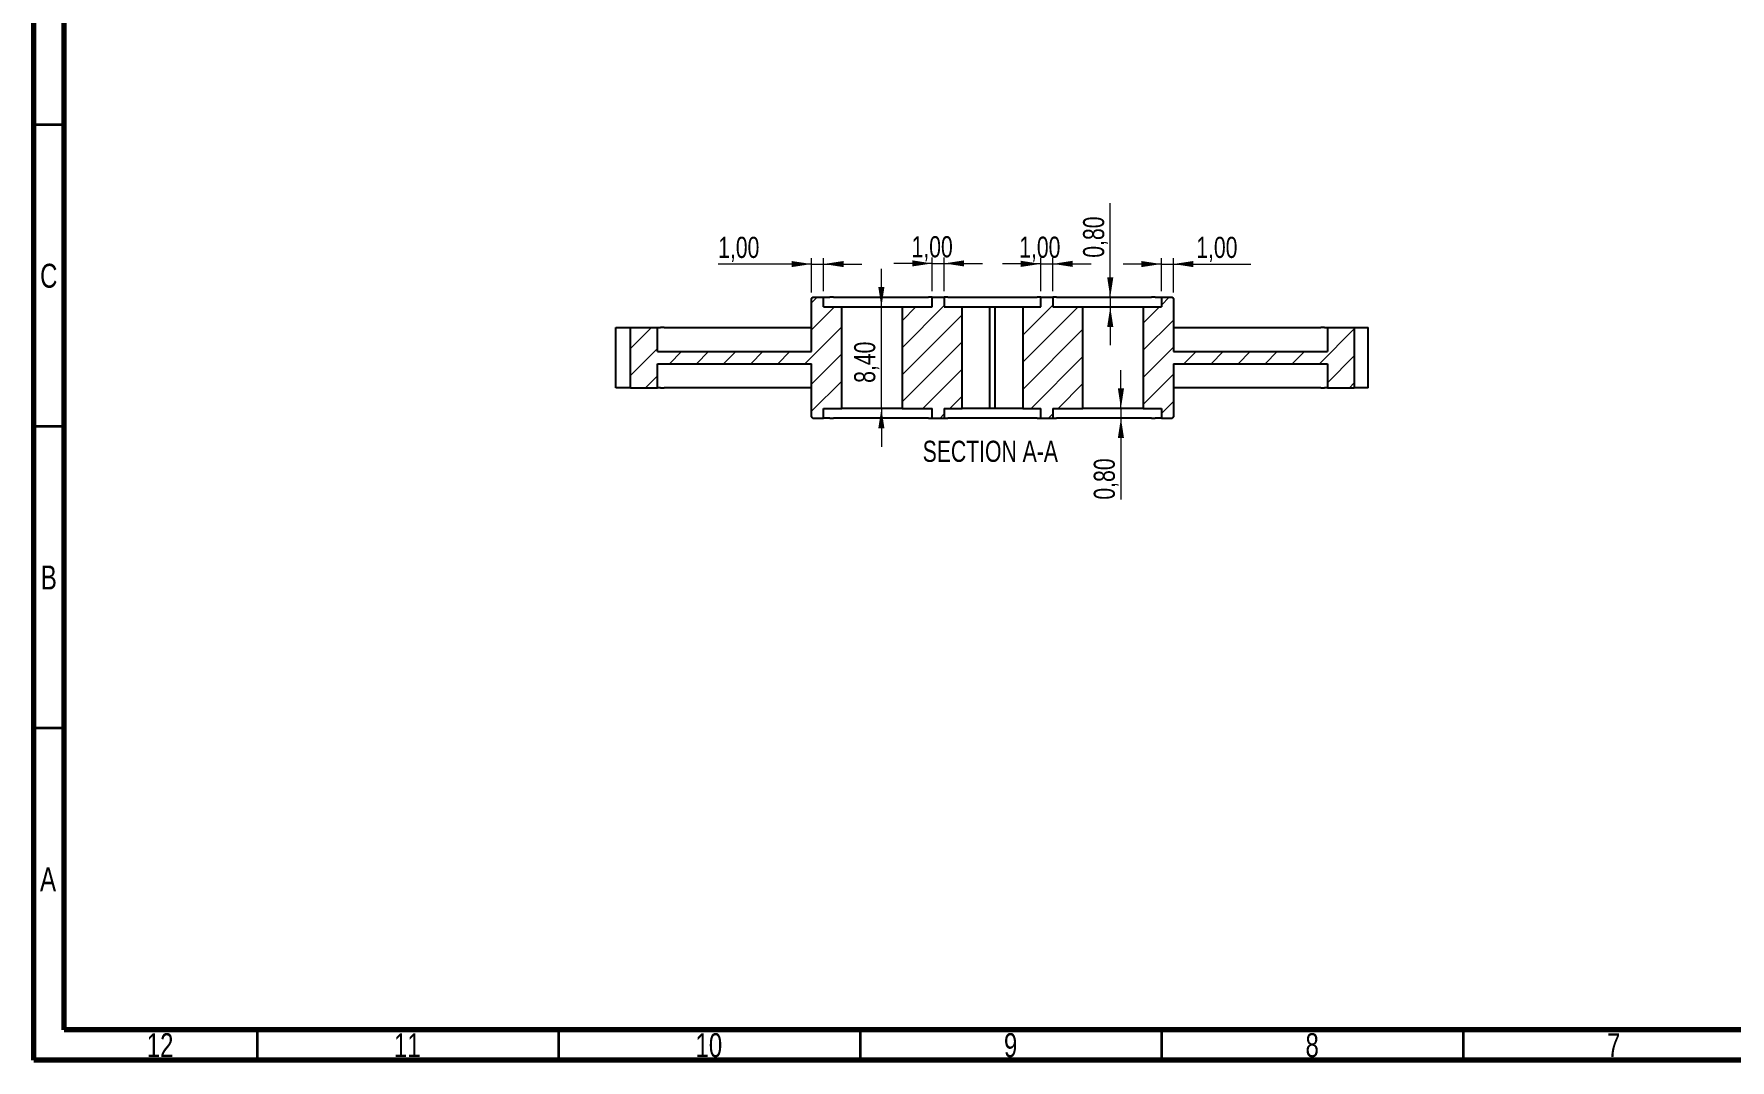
# Model space of a CAD drawing. Header units: millimetres. Extents: x 15 to 589, y 5 to 415.
# Drawn here: x 15 to 296.3, y 5 to 175 of the extents above; entities that cross this region are included whole.
import ezdxf

# ---------------------------------------------------------------- set-up
doc = ezdxf.new("R2010")
doc.units = ezdxf.units.MM
doc.styles.add('SLDTEXTSTYLE0', font='TXT', dxfattribs={"width": 0.75})
doc.dimstyles.new('SLDDIMSTYLE1', dxfattribs={"dimtxt": 3.5, "dimasz": 3.302, "dimexe": 0, "dimexo": 0.0625, "dimgap": 0.875, "dimtad": 1, "dimlfac": 0.5, "dimrnd": 1e-09, "dimzin": 12, "dimdsep": 46, "dimtxsty": 'SLDTEXTSTYLE0', "dimsah": 1, "dimcen": 0.09, "dimadec": 0, "dimazin": 3, "dimtfac": 1, "dimtmove": 0, "dimatfit": 0, "dimfxl": 0, "dimfrac": 2, "dimtolj": 1, "dimtzin": 12, "dimarcsym": 0})
doc.dimstyles.new('SLDDIMSTYLE2', dxfattribs={"dimtxt": 3.5, "dimasz": 3.302, "dimexe": 0, "dimexo": 0.0625, "dimgap": 0.875, "dimtad": 1, "dimlfac": 0.5, "dimrnd": 1e-09, "dimdsep": 46, "dimtxsty": 'SLDTEXTSTYLE0', "dimsah": 1, "dimcen": 0.09, "dimadec": 0, "dimazin": 2, "dimtfac": 1, "dimtmove": 0, "dimatfit": 0, "dimfxl": 0, "dimfrac": 2, "dimtolj": 1, "dimtzin": 12, "dimarcsym": 0})

# ---------------------------------------------------------------- blocks, each defined once
blk = doc.blocks.new('_D_12')
at = {"color": 7, "linetype": 'Continuous', "lineweight": 0}
for p, q in [((155.53, 129.79), (155.53, 136.14)), ((155.53, 112.99), (155.53, 129.79)), ((149.95, 112.99), (156.53, 112.99)), ((155.53, 112.99), (155.53, 106.64))]:
    blk.add_line(p, q, dxfattribs=at)
at = {"color": 7, "linetype": 'Continuous', "lineweight": 18}
for points in [[(155.53, 129.79), (156.03, 133.1), (155.02, 133.1)], [(155.53, 112.99), (155.02, 109.69), (156.03, 109.69)]]:
    blk.add_solid(points, dxfattribs=at)
at = {"color": 7, "linetype": 'Continuous', "lineweight": 18, "insert": (151.01, 117.22), "char_height": 3.5, "attachment_point": 1, "rotation": 90, "style": 'SLDTEXTSTYLE0'}
blk.add_mtext('8,40', dxfattribs=at)
blk = doc.blocks.new('_D_13')
at = {"color": 7, "linetype": 'Continuous', "lineweight": 0}
for p, q in [((193.48, 131.39), (193.48, 147.01)), ((193.48, 131.39), (193.48, 129.79)), ((193.48, 129.79), (193.48, 123.44))]:
    blk.add_line(p, q, dxfattribs=at)
at = {"color": 7, "linetype": 'Continuous', "lineweight": 18}
for points in [[(193.48, 131.39), (193.99, 134.7), (192.97, 134.7)], [(193.48, 129.79), (192.97, 126.49), (193.99, 126.49)]]:
    blk.add_solid(points, dxfattribs=at)
at = {"color": 7, "linetype": 'Continuous', "lineweight": 18, "insert": (188.97, 137.96), "char_height": 3.5, "attachment_point": 1, "rotation": 90, "style": 'SLDTEXTSTYLE0'}
blk.add_mtext('0,80', dxfattribs=at)
blk = doc.blocks.new('_D_14')
at = {"color": 7, "linetype": 'Continuous', "lineweight": 0}
for p, q in [((195.25, 112.99), (195.25, 119.34)), ((195.25, 112.99), (195.25, 111.39)), ((195.25, 111.39), (195.25, 97.87))]:
    blk.add_line(p, q, dxfattribs=at)
at = {"color": 7, "linetype": 'Continuous', "lineweight": 18}
for points in [[(195.25, 112.99), (195.76, 116.3), (194.74, 116.3)], [(195.25, 111.39), (194.74, 108.09), (195.76, 108.09)]]:
    blk.add_solid(points, dxfattribs=at)
at = {"color": 7, "linetype": 'Continuous', "lineweight": 18, "insert": (190.74, 97.87), "char_height": 3.5, "attachment_point": 1, "rotation": 90, "style": 'SLDTEXTSTYLE0'}
blk.add_mtext('0,80', dxfattribs=at)
blk = doc.blocks.new('_D_15')
at = {"color": 7, "linetype": 'Continuous', "lineweight": 0}
for p, q in [((201.95, 132.39), (201.95, 137.91)), ((203.95, 132.19), (203.95, 137.91)), ((201.95, 136.91), (195.6, 136.91)), ((201.95, 136.91), (203.95, 136.91)), ((203.95, 136.91), (216.8, 136.91))]:
    blk.add_line(p, q, dxfattribs=at)
at = {"color": 7, "linetype": 'Continuous', "lineweight": 18}
for points in [[(201.95, 136.91), (198.65, 137.41), (198.65, 136.4)], [(203.95, 136.91), (207.25, 136.4), (207.25, 137.41)]]:
    blk.add_solid(points, dxfattribs=at)
at = {"color": 7, "linetype": 'Continuous', "lineweight": 18, "insert": (207.74, 141.42), "char_height": 3.5, "attachment_point": 1, "style": 'SLDTEXTSTYLE0'}
blk.add_mtext('1,00', dxfattribs=at)
blk = doc.blocks.new('_D_16')
at = {"color": 7, "linetype": 'Continuous', "lineweight": 0}
for p, q in [((143.95, 132.19), (143.95, 137.91)), ((145.95, 132.39), (145.95, 137.91)), ((143.95, 136.91), (128.46, 136.91)), ((143.95, 136.91), (145.95, 136.91)), ((145.95, 136.91), (152.3, 136.91))]:
    blk.add_line(p, q, dxfattribs=at)
at = {"color": 7, "linetype": 'Continuous', "lineweight": 18}
for points in [[(143.95, 136.91), (140.65, 137.41), (140.65, 136.4)], [(145.95, 136.91), (149.25, 136.4), (149.25, 137.41)]]:
    blk.add_solid(points, dxfattribs=at)
at = {"color": 7, "linetype": 'Continuous', "lineweight": 18, "insert": (128.46, 141.42), "char_height": 3.5, "attachment_point": 1, "style": 'SLDTEXTSTYLE0'}
blk.add_mtext('1,00', dxfattribs=at)
blk = doc.blocks.new('_D_17')
at = {"color": 7, "linetype": 'Continuous', "lineweight": 0}
for p, q in [((163.95, 132.39), (163.95, 138.01)), ((165.95, 132.39), (165.95, 138.01)), ((163.95, 137.01), (157.6, 137.01)), ((163.95, 137.01), (165.95, 137.01)), ((165.95, 137.01), (172.3, 137.01))]:
    blk.add_line(p, q, dxfattribs=at)
at = {"color": 7, "linetype": 'Continuous', "lineweight": 18}
for points in [[(163.95, 137.01), (160.65, 137.52), (160.65, 136.51)], [(165.95, 137.01), (169.25, 136.51), (169.25, 137.52)]]:
    blk.add_solid(points, dxfattribs=at)
at = {"color": 7, "linetype": 'Continuous', "lineweight": 18, "insert": (160.53, 141.52), "char_height": 3.5, "attachment_point": 1, "style": 'SLDTEXTSTYLE0'}
blk.add_mtext('1,00', dxfattribs=at)
blk = doc.blocks.new('_D_18')
at = {"color": 7, "linetype": 'Continuous', "lineweight": 0}
for p, q in [((181.95, 132.39), (181.95, 137.94)), ((183.95, 132.39), (183.95, 137.94)), ((181.95, 136.94), (175.6, 136.94)), ((181.95, 136.94), (183.95, 136.94)), ((183.95, 136.94), (190.3, 136.94))]:
    blk.add_line(p, q, dxfattribs=at)
at = {"color": 7, "linetype": 'Continuous', "lineweight": 18}
for points in [[(181.95, 136.94), (178.65, 137.45), (178.65, 136.43)], [(183.95, 136.94), (187.25, 136.43), (187.25, 137.45)]]:
    blk.add_solid(points, dxfattribs=at)
at = {"color": 7, "linetype": 'Continuous', "lineweight": 18, "insert": (178.38, 141.45), "char_height": 3.5, "attachment_point": 1, "style": 'SLDTEXTSTYLE0'}
blk.add_mtext('1,00', dxfattribs=at)

msp = doc.modelspace()

# ---------------------------------------------------------------- hatches: boundary and pattern name
at = {"linetype": 'Continuous', "lineweight": 18}
h = msp.add_hatch(dxfattribs=at)
h.set_pattern_fill('ANSI31', style=0)
edge = h.paths.add_edge_path(flags=0)
edge.add_line((113.953, 126.394), (113.953, 116.394))
edge.add_line((113.953, 116.394), (118.408, 116.394))
edge.add_line((118.408, 116.394), (118.408, 120.394))
edge.add_line((118.408, 120.394), (143.953, 120.394))
edge.add_line((143.953, 120.394), (143.953, 111.594))
edge.add_arc((144.153, 111.594), 0.2, 180, 270)
edge.add_line((144.153, 111.394), (145.953, 111.394))
edge.add_line((145.953, 111.394), (145.953, 112.994))
edge.add_line((145.953, 112.994), (148.953, 112.994))
edge.add_line((148.953, 112.994), (148.953, 129.794))
edge.add_line((148.953, 129.794), (145.953, 129.794))
edge.add_line((145.953, 129.794), (145.953, 131.394))
edge.add_line((145.953, 131.394), (144.153, 131.394))
edge.add_arc((144.153, 131.194), 0.2, 90, 180)
edge.add_line((143.953, 131.194), (143.953, 122.394))
edge.add_line((143.953, 122.394), (118.408, 122.394))
edge.add_line((118.408, 122.394), (118.408, 126.394))
edge.add_line((118.408, 126.394), (113.953, 126.394))
h = msp.add_hatch(dxfattribs=at)
h.set_pattern_fill('ANSI31', style=0)
h.paths.add_polyline_path([(163.953, 112.994), (163.953, 111.394), (165.953, 111.394), (165.953, 112.994), (168.898, 112.994), (168.898, 129.794), (165.953, 129.794), (165.953, 131.394), (163.953, 131.394), (163.953, 129.794), (158.953, 129.794), (158.953, 112.994)], flags=0)
h = msp.add_hatch(dxfattribs=at)
h.set_pattern_fill('ANSI31', style=0)
h.paths.add_polyline_path([(179.008, 129.794), (179.008, 112.994), (181.953, 112.994), (181.953, 111.394), (183.953, 111.394), (183.953, 112.994), (188.953, 112.994), (188.953, 129.794), (183.953, 129.794), (183.953, 131.394), (181.953, 131.394), (181.953, 129.794)], flags=0)
h = msp.add_hatch(dxfattribs=at)
h.set_pattern_fill('ANSI31', style=0)
edge = h.paths.add_edge_path(flags=0)
edge.add_spline(control_points=[(233.953, 116.394), (233.953, 119.728), (233.953, 123.061), (233.953, 126.394)], knot_values=[0, 0, 0, 0, 1, 1, 1, 1], weights=[1, 1, 1, 1], degree=3, periodic=0)
edge.add_line((233.953, 126.394), (229.497, 126.394))
edge.add_line((229.497, 126.394), (229.497, 122.394))
edge.add_line((229.497, 122.394), (203.953, 122.394))
edge.add_line((203.953, 122.394), (203.953, 131.194))
edge.add_arc((203.753, 131.194), 0.2, 0, 90)
edge.add_line((203.753, 131.394), (201.953, 131.394))
edge.add_line((201.953, 131.394), (201.953, 129.794))
edge.add_line((201.953, 129.794), (198.953, 129.794))
edge.add_line((198.953, 129.794), (198.953, 112.994))
edge.add_line((198.953, 112.994), (201.953, 112.994))
edge.add_line((201.953, 112.994), (201.953, 111.394))
edge.add_line((201.953, 111.394), (203.753, 111.394))
edge.add_arc((203.753, 111.594), 0.2, 270, 360)
edge.add_line((203.953, 111.594), (203.953, 120.394))
edge.add_line((203.953, 120.394), (229.497, 120.394))
edge.add_line((229.497, 120.394), (229.497, 116.394))
edge.add_line((229.497, 116.394), (233.953, 116.394))

# ---------------------------------------------------------------- linework, layer by layer
at = {"color": 7, "linetype": 'Continuous', "lineweight": 70}
for p, q in [((15, 5), (15, 415)), ((20, 10), (20, 410)), ((584, 10), (20, 10)), ((589, 5), (15, 5))]:
    msp.add_line(p, q, dxfattribs=at)
at = {"color": 7, "linetype": 'Continuous', "lineweight": 35}
for p, q in [((20, 160), (15, 160)), ((20, 110), (15, 110)), ((20, 60), (15, 60)), ((52, 10), (52, 5)), ((102, 10), (102, 5)), ((152, 10), (152, 5)), ((202, 10), (202, 5)), ((252, 10), (252, 5))]:
    msp.add_line(p, q, dxfattribs=at)
at = {"color": 7, "linetype": 'Continuous', "lineweight": 25}
for p, q in [((143.953, 122.394), (143.953, 131.194)), ((144.153, 131.394), (145.953, 131.394)), ((145.953, 131.394), (146.993, 131.394)), ((145.953, 129.794), (145.953, 131.394)), ((145.953, 129.794), (148.953, 129.794)), ((147.571, 131.394), (146.993, 131.394)), ((147.571, 131.394), (163.353, 131.394)), ((148.953, 112.994), (148.953, 129.794)), ((148.953, 129.794), (158.953, 129.794)), ((158.953, 129.794), (158.953, 112.994)), ((158.953, 129.794), (163.953, 129.794)), ((163.953, 131.394), (163.353, 131.394)), ((163.953, 129.794), (163.953, 131.394)), ((163.953, 131.394), (165.953, 131.394)), ((165.953, 131.394), (165.953, 129.794)), ((166.553, 131.394), (165.953, 131.394)), ((165.953, 129.794), (168.898, 129.794)), ((166.553, 131.394), (181.353, 131.394)), ((168.898, 112.994), (168.898, 129.794)), ((168.898, 129.794), (169.074, 129.794)), ((169.074, 129.794), (173.529, 129.794)), ((173.529, 112.994), (173.529, 129.794)), ((173.529, 129.794), (174.377, 129.794)), ((174.377, 112.994), (174.377, 129.794)), ((174.377, 129.794), (178.832, 129.794)), ((178.832, 129.794), (179.008, 129.794)), ((179.008, 129.794), (179.008, 112.994)), ((179.008, 129.794), (181.953, 129.794)), ((181.953, 131.394), (181.353, 131.394)), ((181.953, 129.794), (181.953, 131.394)), ((181.953, 131.394), (183.953, 131.394)), ((183.953, 131.394), (183.953, 129.794)), ((184.553, 131.394), (183.953, 131.394)), ((183.953, 129.794), (188.953, 129.794)), ((184.553, 131.394), (200.335, 131.394)), ((188.953, 112.994), (188.953, 129.794)), ((188.953, 129.794), (193.953, 129.794)), ((193.953, 129.794), (198.953, 129.794)), ((198.953, 129.794), (198.953, 112.994)), ((198.953, 129.794), (201.953, 129.794)), ((200.912, 131.394), (200.335, 131.394)), ((200.912, 131.394), (201.953, 131.394)), ((201.953, 131.394), (201.953, 129.794)), ((201.953, 131.394), (203.753, 131.394)), ((203.953, 131.194), (203.953, 122.394)), ((111.512, 116.394), (111.512, 126.394)), ((111.512, 126.394), (112.323, 126.394)), ((112.323, 126.394), (113.137, 126.394)), ((113.137, 126.394), (113.953, 126.394)), ((113.953, 116.394), (113.953, 126.394)), ((113.953, 126.394), (118.408, 126.394)), ((118.408, 122.394), (118.408, 126.394)), ((118.408, 126.394), (118.915, 126.394)), ((119.509, 126.394), (118.915, 126.394)), ((119.509, 126.394), (143.953, 126.394)), ((203.953, 126.394), (228.397, 126.394)), ((228.991, 126.394), (228.397, 126.394)), ((228.991, 126.394), (229.497, 126.394)), ((229.497, 126.394), (229.497, 122.394)), ((229.497, 126.394), (233.953, 126.394)), ((233.953, 126.394), (233.953, 116.394)), ((233.953, 126.394), (234.669, 126.394)), ((234.669, 126.394), (235.463, 126.394)), ((235.463, 126.394), (236.253, 126.394)), ((236.253, 116.394), (236.253, 126.394)), ((118.408, 122.394), (143.953, 122.394)), ((203.953, 122.394), (229.497, 122.394)), ((118.408, 120.394), (143.953, 120.394)), ((118.408, 116.394), (118.408, 120.394)), ((143.953, 111.594), (143.953, 120.394)), ((203.953, 120.394), (229.497, 120.394)), ((203.953, 120.394), (203.953, 111.594)), ((229.497, 120.394), (229.497, 116.394)), ((112.323, 116.394), (111.512, 116.394)), ((113.137, 116.394), (112.323, 116.394)), ((113.953, 116.394), (113.137, 116.394)), ((113.953, 116.394), (118.408, 116.394)), ((118.915, 116.394), (118.408, 116.394)), ((118.915, 116.394), (119.509, 116.394)), ((143.953, 116.394), (119.509, 116.394)), ((228.397, 116.394), (203.953, 116.394)), ((228.397, 116.394), (228.991, 116.394)), ((229.497, 116.394), (228.991, 116.394)), ((229.497, 116.394), (233.953, 116.394)), ((234.669, 116.394), (233.953, 116.394)), ((235.463, 116.394), (234.669, 116.394)), ((236.253, 116.394), (235.463, 116.394)), ((145.953, 111.394), (145.953, 112.994)), ((145.953, 112.994), (148.953, 112.994)), ((158.953, 112.994), (148.953, 112.994)), ((158.953, 112.994), (163.953, 112.994)), ((163.953, 111.394), (163.953, 112.994)), ((165.953, 112.994), (168.898, 112.994)), ((165.953, 112.994), (165.953, 111.394)), ((169.074, 112.994), (168.898, 112.994)), ((173.529, 112.994), (169.074, 112.994)), ((174.377, 112.994), (173.529, 112.994)), ((178.832, 112.994), (174.377, 112.994)), ((179.008, 112.994), (178.832, 112.994)), ((179.008, 112.994), (181.953, 112.994)), ((181.953, 111.394), (181.953, 112.994)), ((183.953, 112.994), (188.953, 112.994)), ((183.953, 112.994), (183.953, 111.394)), ((193.953, 112.994), (188.953, 112.994)), ((198.953, 112.994), (193.953, 112.994)), ((198.953, 112.994), (201.953, 112.994)), ((201.953, 112.994), (201.953, 111.394)), ((144.153, 111.394), (145.953, 111.394)), ((146.993, 111.394), (145.953, 111.394)), ((146.993, 111.394), (147.571, 111.394)), ((163.353, 111.394), (147.571, 111.394)), ((163.353, 111.394), (163.953, 111.394)), ((163.953, 111.394), (165.953, 111.394)), ((165.953, 111.394), (166.553, 111.394)), ((181.353, 111.394), (166.553, 111.394)), ((181.353, 111.394), (181.953, 111.394)), ((181.953, 111.394), (183.953, 111.394)), ((183.953, 111.394), (184.553, 111.394)), ((200.335, 111.394), (184.553, 111.394)), ((200.335, 111.394), (200.912, 111.394)), ((201.953, 111.394), (200.912, 111.394)), ((201.953, 111.394), (203.753, 111.394))]:
    msp.add_line(p, q, dxfattribs=at)
for centre, start, end in [((144.153, 131.194), 90, 180), ((203.753, 131.194), 0, 90), ((144.153, 111.594), 180, 270), ((203.753, 111.594), 270, 0)]:
    msp.add_arc(centre, 0.2, start, end, dxfattribs=at)

# ---------------------------------------------------------------- texts
at = {"color": 7, "linetype": 'Continuous', "lineweight": 0, "attachment_point": 2, "style": 'SLDTEXTSTYLE0'}
for s, insert, char_height in [('C', (17.459, 136.952), 3.969), ('SECTION A-A', (173.59, 107.63), 3.5), ('B', (17.471, 86.952), 3.969), ('A', (17.34, 36.952), 3.969), ('12', (35.92, 9.452), 3.9687), ('11', (76.92, 9.452), 3.9687), ('10', (126.92, 9.452), 3.9687), ('9', (176.96, 9.452), 3.969), ('8', (226.96, 9.452), 3.969), ('7', (276.96, 9.452), 3.969)]:
    msp.add_mtext(s, dxfattribs=dict(at, insert=insert, char_height=char_height))

# ---------------------------------------------------------------- dimensions: what is measured, and where the dimension line sits
at = {"color": 7, "linetype": 'Continuous', "lineweight": 18}
for base, p1, p2, dimstyle, picture, middle in [((193.48, 129.794), (203.753, 131.394), (186.523, 129.794), 'SLDDIMSTYLE2', '_D_13', (193.48, 142.488)), ((155.527, 129.794), (148.953, 112.994), (158.953, 129.794), 'SLDDIMSTYLE1', '_D_12', (155.527, 121.744)), ((195.247, 111.394), (201.878, 112.994), (203.753, 111.394), 'SLDDIMSTYLE2', '_D_14', (195.247, 102.395))]:
    dim = msp.add_linear_dim(base=base, p1=p1, p2=p2, angle=90, dimstyle=dimstyle, dxfattribs=at)
    dim.commit()
    dim.dimension.update_dxf_attribs({"geometry": picture, "text_midpoint": middle, "dimtype": 160})
for base, p1, p2, picture, middle in [((145.953, 136.907), (143.953, 131.194), (145.953, 131.394), '_D_16', (132.985, 136.907)), ((165.953, 137.013), (163.953, 131.394), (165.953, 131.394), '_D_17', (165.06, 137.013)), ((183.953, 136.94), (181.953, 131.394), (183.953, 131.394), '_D_18', (182.907, 136.94)), ((203.953, 136.907), (201.953, 131.394), (203.953, 131.194), '_D_15', (212.27, 136.907))]:
    dim = msp.add_linear_dim(base=base, p1=p1, p2=p2, dimstyle='SLDDIMSTYLE1', dxfattribs=at)
    dim.commit()
    dim.dimension.update_dxf_attribs({"geometry": picture, "text_midpoint": middle, "dimtype": 160})

doc.saveas('drawing.dxf')
